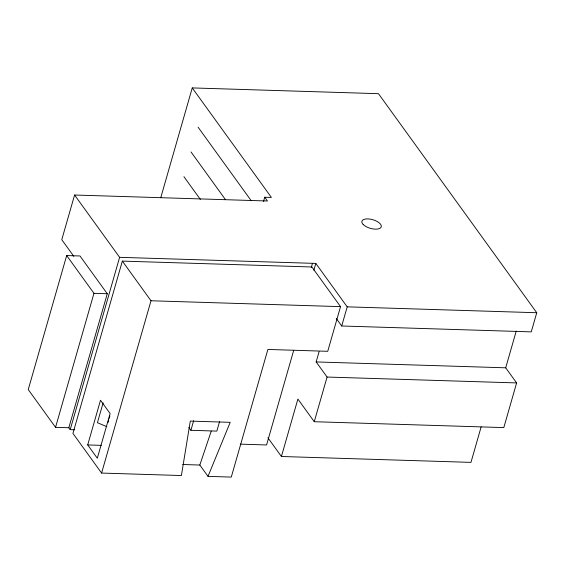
<?xml version="1.0" encoding="UTF-8"?>
<svg xmlns="http://www.w3.org/2000/svg" width="565" height="565" viewBox="0 0 565 565"><rect width="100%" height="100%" fill="white"/><g stroke="black" fill="none" stroke-linecap="round" stroke-linejoin="round"><path stroke-width="0.85" d="M336.239 318.427L341.712 325.991L531.262 331.874L536.75 312.728L378.472 93.684L192.248 87.914L271.384 197.432L264.731 197.227L267.464 200.999L74.587 195.017L61.776 239.687L73.853 256.397M68.838 427.747L107.272 293.736L79.983 255.966L66.677 255.557L28.25 389.568L55.54 427.338L68.838 427.747L70.208 429.633L74.594 429.774M55.54 427.338L93.967 293.32L66.677 255.557M70.208 429.633L119.611 257.329L74.587 195.017M122.344 261.108L72.934 433.411L101.587 473.067L181.4 475.539L190.306 421.095L230.209 422.33L208.005 476.366L231.283 477.086L267.881 349.453L327.735 351.31L340.547 306.64L311.894 266.984L122.344 261.108L150.996 300.764L101.587 473.067M87.702 444.93L100.506 400.26L110.118 413.552L97.307 458.222L87.702 444.93L101.312 445.354M160.757 197.715L192.248 87.914M103.127 402.845L97.427 422.698L106.813 426.681M107.993 422.549L108.706 420.063M109.179 418.411L109.892 415.925M219.58 421.525L216.84 431.102L190.899 430.297L193.64 420.72M263.523 201.451L264.731 197.227M311.28 267.535L312.487 263.311M313.879 270.176L315.814 263.417L119.611 257.329M293.722 350.286L266.581 444.959L240.266 444.139M481.14 426.9L470.97 462.375L281.419 456.492L297.889 399.06L314.26 421.716L503.811 427.599L516.622 382.922L505.703 367.815L516.262 330.991M314.26 421.716L327.071 377.046L316.153 361.939L319.098 351.67M341.712 325.991L347.2 306.844L315.814 263.417M208.005 476.366L199.819 465.037L211.225 431.173M93.967 293.32L107.272 293.736M150.996 300.764L340.547 306.64M347.2 306.844L536.75 312.728M316.153 361.939L505.703 367.815M327.071 377.046L516.622 382.922M182.65 464.508L199.819 465.037M198.117 127.238L251.157 200.631M191.027 151.971L225.477 199.636M183.936 176.697L200.37 199.438M267.909 437.797L281.419 456.492M188.851 427.465L190.899 430.297M363.203 224.517A10.071 4.492 16 0 0 380.111 228.211A10.071 4.492 16 0 0 371.431 219.361A10.071 4.492 16 0 0 363.203 224.517"/></g></svg>
